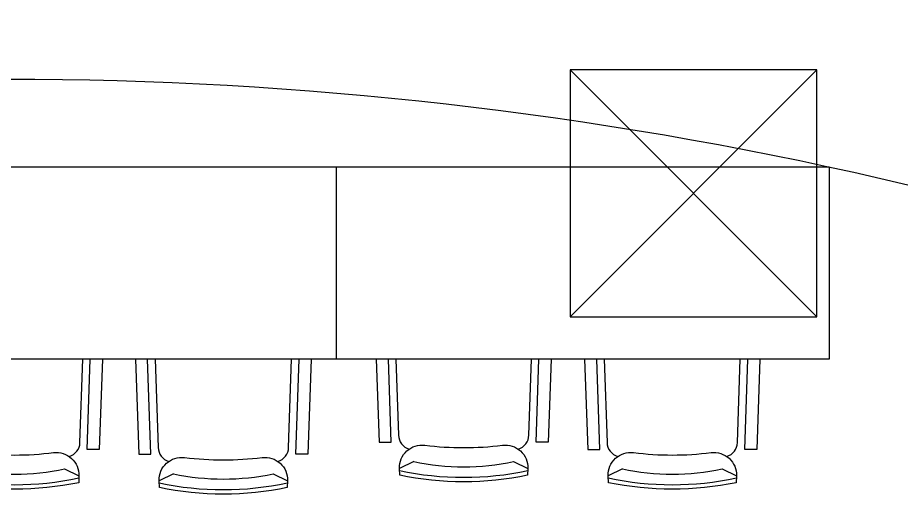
# Model space of a CAD drawing. Header units: millimetres. Extents: x 182 to 575, y -105 to 95.
# Drawn here: x 265.078 to 268.304, y -1.159 to 0.587 of the extents above; entities that cross this region are included whole.
import ezdxf

# ---------------------------------------------------------------- set-up
doc = ezdxf.new("R2010")
doc.units = ezdxf.units.MM
doc.header["$MEASUREMENT"] = 0
doc.linetypes.add('DASHED2', pattern=[0.375, 0.25, -0.125])
for name, color, linetype in [('base', 253, 'Continuous'), ('BR_EST', 2, 'Continuous'), ('construir', 10, 'Continuous'), ('L_DECA', 7, 'Continuous')]:
    doc.layers.add(name, color=color, linetype=linetype)

# ---------------------------------------------------------------- blocks, each defined once
blk = doc.blocks.new('A$C2006581A')
at = {"layer": 'L_DECA', "color": 1}
for p, q in [((0, 0.9), (0.9, 0)), ((0, 0), (0.9, 0.9))]:
    blk.add_line(p, q, dxfattribs=at)
blk.add_lwpolyline([(0, 0), (0.9, 0), (0.9, 0.9), (0, 0.9)], close=True, dxfattribs=at)
blk = doc.blocks.new('A$Cde29f9bb')
for p, q in [((0.2297, 1.1184), (0.1775, 1.1435)), ((0.5939, 1.1184), (0.646, 1.1435)), ((0.9911, 1.1005), (0.939, 1.1256)), ((1.3553, 1.1005), (1.4074, 1.1256)), ((1.7525, 1.0736), (1.7004, 1.0987)), ((2.1167, 1.0736), (2.1689, 1.0987))]:
    blk.add_line(p, q)
at = {"ltscale": 0.8}
for p, q in [((0, 0), (0, 0.7)), ((0, 0.7), (2.4, 0.7)), ((0, 0), (0, 0.7)), ((2.4, 0), (2.4, 0.7015)), ((2.4, 0), (2.4, 0.7)), ((2.4, 0), (2.4, 0.7)), ((0, 0), (2.4, 0))]:
    blk.add_line(p, q, dxfattribs=at)
for points in [[(0.6452, 1.1687), (0.646, 1.1435, -0.46106), (0.5534, 1.0589, 0.062207), (0.2702, 1.0589, -0.46106), (0.1775, 1.1435), (0.1784, 1.1686, -0.102212)], [(1.4066, 1.1507), (1.4074, 1.1256, -0.46106), (1.3148, 1.041, 0.062207), (1.0316, 1.041, -0.46106), (0.939, 1.1256), (0.9398, 1.1507, -0.102212)], [(2.168, 1.1238), (2.1689, 1.0987, -0.46106), (2.0762, 1.0141, 0.062207), (1.793, 1.0141, -0.46106), (1.7004, 1.0987), (1.7012, 1.1238, -0.102212)]]:
    blk.add_lwpolyline(points, format="xyb", close=True)
for points in [[(0.213, 1.073, 0.320836), (0.1735, 1.0226), (0.1629, 0.7)], [(0.6607, 0.7), (0.65, 1.0226, 0.320836), (0.6106, 1.073)], [(0.9744, 1.0551, 0.320836), (0.935, 1.0046), (0.9249, 0.7)], [(1.4215, 0.7), (1.4114, 1.0046, 0.320836), (1.372, 1.0551)], [(1.7358, 1.0282, 0.320836), (1.6964, 0.9777), (1.6872, 0.7)], [(2.182, 0.7), (2.1729, 0.9777, 0.320836), (2.1334, 1.0282)]]:
    blk.add_lwpolyline(points, format="xyb")
for points in [[(0.0913, 0.7), (0.1032, 1.0472), (0.1472, 1.0472), (0.1353, 0.7)], [(0.7322, 0.7), (0.7204, 1.0472), (0.6764, 1.0472), (0.6882, 0.7)], [(0.8534, 0.7), (0.8646, 1.0292), (0.9086, 1.0292), (0.8974, 0.7)], [(1.493, 0.7), (1.4818, 1.0292), (1.4378, 1.0292), (1.449, 0.7)], [(1.6157, 0.7), (1.626, 1.0023), (1.67, 1.0023), (1.6597, 0.7)], [(2.2535, 0.7), (2.2432, 1.0023), (2.1992, 1.0023), (2.2095, 0.7)]]:
    blk.add_lwpolyline(points)
for centre, radius, start, end in [((0.4118, 0.0426), 1.1334, 78.0887, 101.9159), ((0.4118, 0.2587), 0.8788, 78.0414, 101.9586), ((1.1732, 0.0246), 1.1334, 78.0887, 101.9159), ((1.9347, -0.0023), 1.1334, 78.0887, 101.9159), ((1.1732, 0.2407), 0.8788, 78.0414, 101.9586), ((1.9346, 0.2138), 0.8788, 78.0414, 101.9586)]:
    blk.add_arc(centre, radius, start, end)

msp = doc.modelspace()

# ---------------------------------------------------------------- linework, layer by layer
at = {"layer": 'base'}
msp.add_arc((265.2254, -13.2549, 195.166), 16.2681, 54.31751, 90.47414, dxfattribs=at)
msp.add_arc((265.2254, -13.2549, 195.166), 16.2681, 54.31751, 90.47414, dxfattribs=at)
at = {"layer": 'BR_EST', "linetype": 'DASHED2'}
msp.add_arc((265.2254, -13.2549, 195.166), 16.4181, 54.48634, 89.94633, dxfattribs=at)
at = {"layer": 'construir'}
for p, q in [((268.0408, 0.0416), (266.2408, 0.0416)), ((266.2408, 0.0416), (266.2408, -0.6584)), ((266.2408, 0.0416), (266.2408, -0.6584)), ((266.2408, 0.0416), (266.2408, -0.6598)), ((268.0408, 0.0416), (268.0408, -0.6584)), ((268.0408, 0.0416), (268.0408, -0.6584)), ((268.0408, -0.6584), (266.2408, -0.6584)), ((266.5241, -1.032), (266.472, -1.057)), ((266.8883, -1.032), (266.9405, -1.057)), ((267.2855, -1.0589), (267.2334, -1.0839)), ((267.6497, -1.0589), (267.7019, -1.0839))]:
    msp.add_line(p, q, dxfattribs=at)
for points in [[(266.3873, -0.6584), (266.3976, -0.9607), (266.4416, -0.9607), (266.4313, -0.6584)], [(267.0251, -0.6584), (267.0148, -0.9607), (266.9708, -0.9607), (266.9811, -0.6584)], [(267.1478, -0.6584), (267.159, -0.9876), (267.203, -0.9876), (267.1918, -0.6584)], [(267.7875, -0.6584), (267.7762, -0.9876), (267.7322, -0.9876), (267.7435, -0.6584)]]:
    msp.add_lwpolyline(points, dxfattribs=at)
for points in [[(266.4588, -0.6584), (266.468, -0.9361, 0.320836), (266.5074, -0.9865)], [(266.905, -0.9865, 0.320836), (266.9444, -0.9361), (266.9536, -0.6584)], [(267.2193, -0.6584), (267.2294, -0.963, 0.320836), (267.2688, -1.0134)], [(267.6664, -1.0134, 0.320836), (267.7059, -0.963), (267.7159, -0.6584)]]:
    msp.add_lwpolyline(points, format="xyb", dxfattribs=at)
for points in [[(266.4728, -1.0822), (266.472, -1.057, -0.46106), (266.5646, -0.9725, 0.062207), (266.8478, -0.9725, -0.46106), (266.9405, -1.057), (266.9396, -1.0822, -0.102212)], [(267.2342, -1.1091), (267.2334, -1.0839, -0.46106), (267.3261, -0.9994, 0.062207), (267.6092, -0.9994, -0.46106), (267.7019, -1.0839), (267.701, -1.1091, -0.102212)]]:
    msp.add_lwpolyline(points, format="xyb", close=True, dxfattribs=at)
for centre, radius, start, end in [((265.0408, -13.8372, 195.166), 14.1993, 63.88576, 116.11424), ((266.7062, -0.1722), 0.8788, 258.0414, 281.9586), ((267.4676, -0.1991), 0.8788, 258.0414, 281.9586), ((266.7062, 0.0439), 1.1334, 258.0887, 281.9159), ((267.4676, 0.017), 1.1334, 258.0887, 281.9159)]:
    msp.add_arc(centre, radius, start, end, dxfattribs=at)

# ---------------------------------------------------------------- block references
at = {"layer": 'construir', "rotation": 180}
msp.add_blockref('A$Cde29f9bb', (266.2408, 0.0416), dxfattribs=at)
at = {"layer": 'L_DECA'}
msp.add_blockref('A$C2006581A', (267.0947, -0.5035, 251.1069), dxfattribs=at)

doc.saveas('drawing.dxf')
